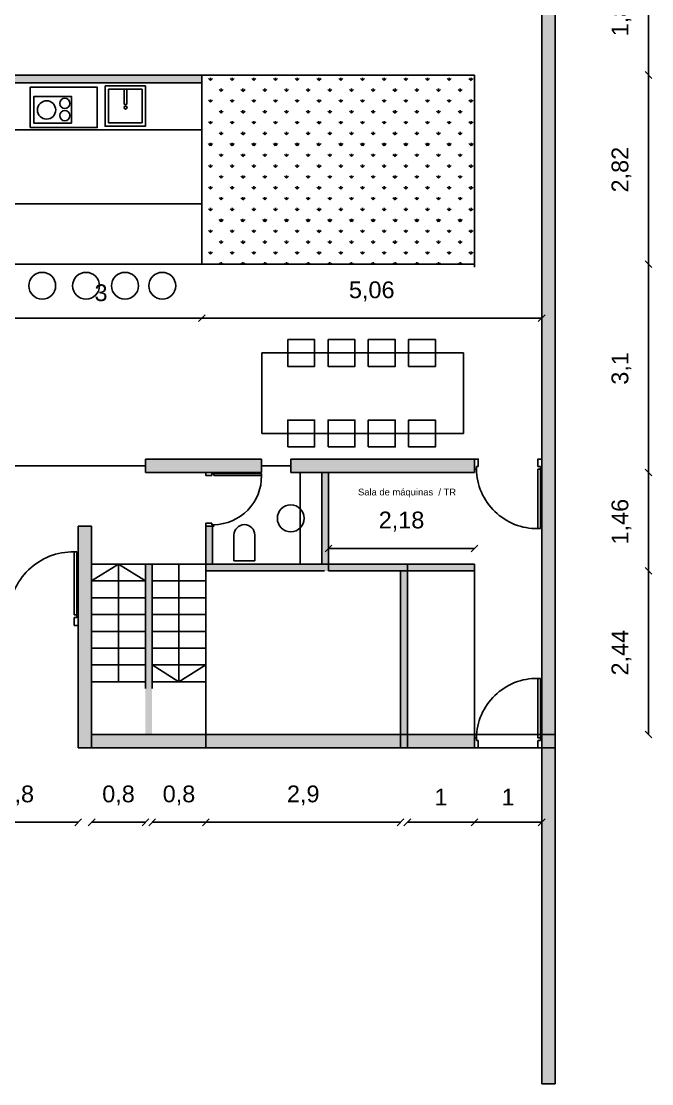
# Model space of a CAD drawing. Header units: millimetres. Extents: x 2837.7 to 2853.6, y 1067.1 to 1093.
# Drawn here: x 2844.18 to 2853.57, y 1067.15 to 1082.97 of the extents above; entities that cross this region are included whole.
import ezdxf

# ---------------------------------------------------------------- set-up
doc = ezdxf.new("R2010")
doc.units = ezdxf.units.MM
doc.styles.get("Standard").update_dxf_attribs({"font": 'arial.ttf'})
doc.dimstyles.new('ISO-25', dxfattribs={"dimtxt": 2.5, "dimasz": 2.5, "dimexe": 1.25, "dimexo": 0.625, "dimtad": 1, "dimtxsty": 'Standard', "dimcen": 2.5, "dimadec": 0, "dimazin": 0, "dimtfac": 1, "dimtmove": 0, "dimatfit": 3, "dimfxl": 1, "dimarcsym": 0})

# ---------------------------------------------------------------- blocks, each defined once
blk = doc.blocks.new('BID_ bathroom_ wc03')
at = {"color": 252, "true_color": 0x939598}
for p, q in [((0, 0), (0, 0.383)), ((0.309, 0), (0.309, 0.383))]:
    blk.add_line(p, q, dxfattribs=at)
blk.add_lwpolyline([(0, 0), (0.309, 0)], dxfattribs=at)
blk.add_arc((0.155, 0.383), 0.155, 0, 180, dxfattribs=at)
blk = doc.blocks.new('puerta 2')
at = {"color": 251, "true_color": 0x636466}
for p, q in [((-263.956, 76.175), (-263.931, 76.175)), ((-263.931, 76.156), (-263.931, 76.175)), ((-264.556, 75.556), (-263.956, 75.556)), ((-264.556, 75.556), (-264.556, 75.531)), ((-263.956, 75.531), (-264.556, 75.531)), ((-263.956, 75.556), (-263.956, 75.531)), ((-263.931, 75.531), (-263.956, 75.531)), ((-263.956, 75.518), (-263.856, 75.518)), ((-263.931, 75.556), (-263.931, 75.531))]:
    blk.add_line(p, q, dxfattribs=at)
for points in [[(-263.956, 76.175), (-263.956, 76.194), (-263.856, 76.194), (-263.856, 76.156), (-263.931, 76.156)], [(-263.931, 75.556), (-263.856, 75.556), (-263.856, 75.518), (-263.956, 75.518), (-263.956, 75.531)]]:
    blk.add_lwpolyline(points, dxfattribs=at)
blk.add_arc((-263.947, 75.566), 0.609, 90.8694, 180.9211, dxfattribs=at)
blk = doc.blocks.new('mesa de 10')
at = {"color": 252, "true_color": 0x939598}
for p, q in [((2184.941, 1069.131), (2187.941, 1069.131)), ((2184.941, 1067.931), (2184.941, 1069.131)), ((2185.624, 1069.131), (2185.824, 1069.131)), ((2187.424, 1069.131), (2187.524, 1069.131)), ((2187.941, 1069.131), (2187.941, 1067.931)), ((2187.941, 1067.931), (2184.941, 1067.931))]:
    blk.add_line(p, q, dxfattribs=at)
for points in [[(2185.324, 1069.331), (2185.724, 1069.331), (2185.724, 1068.931), (2185.324, 1068.931)], [(2185.924, 1069.331), (2186.324, 1069.331), (2186.324, 1068.931), (2185.924, 1068.931)], [(2186.524, 1069.331), (2186.924, 1069.331), (2186.924, 1068.931), (2186.524, 1068.931)], [(2187.124, 1069.331), (2187.524, 1069.331), (2187.524, 1068.931), (2187.124, 1068.931)], [(2185.324, 1067.731), (2185.724, 1067.731), (2185.724, 1068.131), (2185.324, 1068.131)], [(2185.924, 1067.731), (2186.324, 1067.731), (2186.324, 1068.131), (2185.924, 1068.131)], [(2186.524, 1067.731), (2186.924, 1067.731), (2186.924, 1068.131), (2186.524, 1068.131)], [(2187.124, 1067.731), (2187.524, 1067.731), (2187.524, 1068.131), (2187.124, 1068.131)]]:
    blk.add_lwpolyline(points, close=True, dxfattribs=at)
blk = doc.blocks.new('_Oblique')
at = {"color": 0, "linetype": 'ByBlock', "lineweight": -2}
blk.add_line((-0.5, -0.5), (0.5, 0.5), dxfattribs=at)
blk = doc.blocks.new('*D36')
at = {"color": 0, "lineweight": -2, "transparency": 16777216}
blk.add_line((2843.229, 1071.04), (2845.029, 1071.04), dxfattribs=at)
at = {"layer": 'Defpoints', "color": 0, "transparency": 16777216}
for p in [(2843.229, 1072.148), (2845.029, 1072.148), (2845.029, 1071.04)]:
    blk.add_point(p, dxfattribs=at)
at = {"color": 0, "lineweight": -2, "transparency": 16777216, "xscale": 0.1, "yscale": 0.1, "zscale": 0.1, "rotation": 180}
blk.add_blockref('_Oblique', (2843.229, 1071.04), dxfattribs=at)
at = {"color": 0, "lineweight": -2, "transparency": 16777216, "xscale": 0.1, "yscale": 0.1, "zscale": 0.1}
blk.add_blockref('_Oblique', (2845.029, 1071.04), dxfattribs=at)
at = {"color": 0, "transparency": 16777216, "insert": (2844.129, 1071.44), "char_height": 0.25, "attachment_point": 5}
blk.add_mtext('1,8', dxfattribs=at)
blk = doc.blocks.new('*D37')
at = {"color": 0, "lineweight": -2, "transparency": 16777216}
blk.add_line((2845.229, 1071.04), (2846.029, 1071.04), dxfattribs=at)
at = {"layer": 'Defpoints', "color": 0, "transparency": 16777216}
for p in [(2846.029, 1073.033), (2845.229, 1072.148), (2846.029, 1071.04)]:
    blk.add_point(p, dxfattribs=at)
at = {"color": 0, "lineweight": -2, "transparency": 16777216, "xscale": 0.1, "yscale": 0.1, "zscale": 0.1, "rotation": 180}
blk.add_blockref('_Oblique', (2845.229, 1071.04), dxfattribs=at)
at = {"color": 0, "lineweight": -2, "transparency": 16777216, "xscale": 0.1, "yscale": 0.1, "zscale": 0.1}
blk.add_blockref('_Oblique', (2846.029, 1071.04), dxfattribs=at)
at = {"color": 0, "transparency": 16777216, "insert": (2845.629, 1071.44), "char_height": 0.25, "attachment_point": 5}
blk.add_mtext('0,8', dxfattribs=at)
blk = doc.blocks.new('*D38')
at = {"color": 0, "lineweight": -2, "transparency": 16777216}
blk.add_line((2846.129, 1071.04), (2846.929, 1071.04), dxfattribs=at)
at = {"layer": 'Defpoints', "color": 0, "transparency": 16777216}
for p in [(2846.929, 1073.133), (2846.129, 1073.033), (2846.929, 1071.04)]:
    blk.add_point(p, dxfattribs=at)
at = {"color": 0, "lineweight": -2, "transparency": 16777216, "xscale": 0.1, "yscale": 0.1, "zscale": 0.1, "rotation": 180}
blk.add_blockref('_Oblique', (2846.129, 1071.04), dxfattribs=at)
at = {"color": 0, "lineweight": -2, "transparency": 16777216, "xscale": 0.1, "yscale": 0.1, "zscale": 0.1}
blk.add_blockref('_Oblique', (2846.929, 1071.04), dxfattribs=at)
at = {"color": 0, "transparency": 16777216, "insert": (2846.529, 1071.44), "char_height": 0.25, "attachment_point": 5}
blk.add_mtext('0,8', dxfattribs=at)
blk = doc.blocks.new('*D39')
at = {"color": 0, "lineweight": -2, "transparency": 16777216}
blk.add_line((2846.929, 1071.04), (2849.829, 1071.04), dxfattribs=at)
at = {"layer": 'Defpoints', "color": 0, "transparency": 16777216}
for p in [(2846.929, 1073.133), (2849.829, 1072.348), (2849.829, 1071.04)]:
    blk.add_point(p, dxfattribs=at)
at = {"color": 0, "lineweight": -2, "transparency": 16777216, "xscale": 0.1, "yscale": 0.1, "zscale": 0.1, "rotation": 180}
blk.add_blockref('_Oblique', (2846.929, 1071.04), dxfattribs=at)
at = {"color": 0, "lineweight": -2, "transparency": 16777216, "xscale": 0.1, "yscale": 0.1, "zscale": 0.1}
blk.add_blockref('_Oblique', (2849.829, 1071.04), dxfattribs=at)
at = {"color": 0, "transparency": 16777216, "insert": (2848.379, 1071.44), "char_height": 0.25, "attachment_point": 5}
blk.add_mtext('2,9', dxfattribs=at)
blk = doc.blocks.new('*D40')
at = {"color": 0, "lineweight": -2, "transparency": 16777216}
blk.add_line((2849.929, 1071.04), (2850.929, 1071.04), dxfattribs=at)
at = {"layer": 'Defpoints', "color": 0, "transparency": 16777216}
for p in [(2849.929, 1072.348), (2850.929, 1072.348), (2850.929, 1071.04)]:
    blk.add_point(p, dxfattribs=at)
at = {"color": 0, "lineweight": -2, "transparency": 16777216, "xscale": 0.1, "yscale": 0.1, "zscale": 0.1, "rotation": 180}
blk.add_blockref('_Oblique', (2849.929, 1071.04), dxfattribs=at)
at = {"color": 0, "lineweight": -2, "transparency": 16777216, "xscale": 0.1, "yscale": 0.1, "zscale": 0.1}
blk.add_blockref('_Oblique', (2850.929, 1071.04), dxfattribs=at)
at = {"color": 0, "transparency": 16777216, "insert": (2850.429, 1071.416), "char_height": 0.25, "attachment_point": 5}
blk.add_mtext('1', dxfattribs=at)
blk = doc.blocks.new('*D41')
at = {"color": 0, "lineweight": -2, "transparency": 16777216}
blk.add_line((2850.929, 1071.04), (2851.929, 1071.04), dxfattribs=at)
at = {"layer": 'Defpoints', "color": 0, "transparency": 16777216}
for p in [(2850.929, 1072.348), (2851.929, 1071.04), (2851.929, 1067.148)]:
    blk.add_point(p, dxfattribs=at)
at = {"color": 0, "lineweight": -2, "transparency": 16777216, "xscale": 0.1, "yscale": 0.1, "zscale": 0.1, "rotation": 180}
blk.add_blockref('_Oblique', (2850.929, 1071.04), dxfattribs=at)
at = {"color": 0, "lineweight": -2, "transparency": 16777216, "xscale": 0.1, "yscale": 0.1, "zscale": 0.1}
blk.add_blockref('_Oblique', (2851.929, 1071.04), dxfattribs=at)
at = {"color": 0, "transparency": 16777216, "insert": (2851.429, 1071.416), "char_height": 0.25, "attachment_point": 5}
blk.add_mtext('1', dxfattribs=at)
blk = doc.blocks.new('*D42')
at = {"color": 0, "lineweight": -2, "transparency": 16777216}
blk.add_line((2853.517, 1072.348), (2853.517, 1074.783), dxfattribs=at)
at = {"layer": 'Defpoints', "color": 0, "transparency": 16777216}
for p in [(2849.829, 1074.783), (2853.517, 1074.783), (2850.929, 1072.348)]:
    blk.add_point(p, dxfattribs=at)
at = {"color": 0, "lineweight": -2, "transparency": 16777216, "xscale": 0.1, "yscale": 0.1, "zscale": 0.1}
for p, rotation in [((2853.517, 1074.783), 90), ((2853.517, 1072.348), 270)]:
    blk.add_blockref('_Oblique', p, dxfattribs=dict(at, rotation=rotation))
at = {"color": 0, "transparency": 16777216, "insert": (2853.117, 1073.566), "char_height": 0.25, "attachment_point": 5, "rotation": 90}
blk.add_mtext('2,44', dxfattribs=at)
blk = doc.blocks.new('*D43')
at = {"color": 0, "lineweight": -2, "transparency": 16777216}
blk.add_line((2853.517, 1074.783), (2853.517, 1076.248), dxfattribs=at)
at = {"layer": 'Defpoints', "color": 0, "transparency": 16777216}
for p in [(2850.929, 1076.248), (2853.517, 1076.248), (2849.829, 1074.783)]:
    blk.add_point(p, dxfattribs=at)
at = {"color": 0, "lineweight": -2, "transparency": 16777216, "xscale": 0.1, "yscale": 0.1, "zscale": 0.1}
for p, rotation in [((2853.517, 1076.248), 90), ((2853.517, 1074.783), 270)]:
    blk.add_blockref('_Oblique', p, dxfattribs=dict(at, rotation=rotation))
at = {"color": 0, "transparency": 16777216, "insert": (2853.117, 1075.516), "char_height": 0.25, "attachment_point": 5, "rotation": 90}
blk.add_mtext('1,46', dxfattribs=at)
blk = doc.blocks.new('*D44')
at = {"color": 0, "lineweight": -2, "transparency": 16777216}
blk.add_line((2853.517, 1076.248), (2853.517, 1079.348), dxfattribs=at)
at = {"layer": 'Defpoints', "color": 0, "transparency": 16777216}
for p in [(2850.929, 1079.348), (2853.517, 1079.348), (2850.929, 1076.248)]:
    blk.add_point(p, dxfattribs=at)
at = {"color": 0, "lineweight": -2, "transparency": 16777216, "xscale": 0.1, "yscale": 0.1, "zscale": 0.1}
for p, rotation in [((2853.517, 1079.348), 90), ((2853.517, 1076.248), 270)]:
    blk.add_blockref('_Oblique', p, dxfattribs=dict(at, rotation=rotation))
at = {"color": 0, "transparency": 16777216, "insert": (2853.117, 1077.798), "char_height": 0.25, "attachment_point": 5, "rotation": 90}
blk.add_mtext('3,1', dxfattribs=at)
blk = doc.blocks.new('*D45')
at = {"color": 0, "lineweight": -2, "transparency": 16777216}
blk.add_line((2853.517, 1079.348), (2853.517, 1082.166), dxfattribs=at)
at = {"layer": 'Defpoints', "color": 0, "transparency": 16777216}
for p in [(2850.929, 1082.166), (2853.517, 1082.166), (2850.929, 1079.348)]:
    blk.add_point(p, dxfattribs=at)
at = {"color": 0, "lineweight": -2, "transparency": 16777216, "xscale": 0.1, "yscale": 0.1, "zscale": 0.1}
for p, rotation in [((2853.517, 1082.166), 90), ((2853.517, 1079.348), 270)]:
    blk.add_blockref('_Oblique', p, dxfattribs=dict(at, rotation=rotation))
at = {"color": 0, "transparency": 16777216, "insert": (2853.117, 1080.757), "char_height": 0.25, "attachment_point": 5, "rotation": 90}
blk.add_mtext('2,82', dxfattribs=at)
blk = doc.blocks.new('*D46')
at = {"color": 0, "lineweight": -2, "transparency": 16777216}
blk.add_line((2853.517, 1082.166), (2853.517, 1083.997), dxfattribs=at)
at = {"layer": 'Defpoints', "color": 0, "transparency": 16777216}
for p in [(2850.929, 1083.997), (2853.517, 1083.997), (2850.929, 1082.166)]:
    blk.add_point(p, dxfattribs=at)
at = {"color": 0, "lineweight": -2, "transparency": 16777216, "xscale": 0.1, "yscale": 0.1, "zscale": 0.1}
for p, rotation in [((2853.517, 1083.997), 90), ((2853.517, 1082.166), 270)]:
    blk.add_blockref('_Oblique', p, dxfattribs=dict(at, rotation=rotation))
at = {"color": 0, "transparency": 16777216, "insert": (2853.117, 1083.082), "char_height": 0.25, "attachment_point": 5, "rotation": 90}
blk.add_mtext('1,83', dxfattribs=at)
blk = doc.blocks.new('*D51')
at = {"color": 0, "lineweight": -2, "transparency": 16777216}
blk.add_line((2843.869, 1078.545), (2846.869, 1078.545), dxfattribs=at)
at = {"layer": 'Defpoints', "color": 0, "transparency": 16777216}
for p in [(2843.869, 1079.348), (2846.869, 1079.348), (2846.869, 1078.545)]:
    blk.add_point(p, dxfattribs=at)
at = {"color": 0, "lineweight": -2, "transparency": 16777216, "xscale": 0.1, "yscale": 0.1, "zscale": 0.1, "rotation": 180}
blk.add_blockref('_Oblique', (2843.869, 1078.545), dxfattribs=at)
at = {"color": 0, "lineweight": -2, "transparency": 16777216, "xscale": 0.1, "yscale": 0.1, "zscale": 0.1}
blk.add_blockref('_Oblique', (2846.869, 1078.545), dxfattribs=at)
at = {"color": 0, "transparency": 16777216, "insert": (2845.369, 1078.923), "char_height": 0.25, "attachment_point": 5}
blk.add_mtext('3', dxfattribs=at)
blk = doc.blocks.new('*D52')
at = {"color": 0, "lineweight": -2, "transparency": 16777216}
blk.add_line((2846.869, 1078.545), (2851.929, 1078.545), dxfattribs=at)
at = {"layer": 'Defpoints', "color": 0, "transparency": 16777216}
for p in [(2846.869, 1079.348), (2851.929, 1078.545), (2851.929, 1067.148)]:
    blk.add_point(p, dxfattribs=at)
at = {"color": 0, "lineweight": -2, "transparency": 16777216, "xscale": 0.1, "yscale": 0.1, "zscale": 0.1, "rotation": 180}
blk.add_blockref('_Oblique', (2846.869, 1078.545), dxfattribs=at)
at = {"color": 0, "lineweight": -2, "transparency": 16777216, "xscale": 0.1, "yscale": 0.1, "zscale": 0.1}
blk.add_blockref('_Oblique', (2851.929, 1078.545), dxfattribs=at)
at = {"color": 0, "transparency": 16777216, "insert": (2849.399, 1078.945), "char_height": 0.25, "attachment_point": 5}
blk.add_mtext('5,06', dxfattribs=at)
blk = doc.blocks.new('BID_ kitchen_ vitro90')
at = {"color": 252, "true_color": 0x939598}
blk.add_lwpolyline([(0.73, 0.102), (0.17, 0.102), (0.17, 0.502), (0.73, 0.502)], close=True, dxfattribs=at)
for centre, radius in [((0.359, 0.3), 0.136), ((0.631, 0.398), 0.0764), ((0.631, 0.215), 0.0764)]:
    blk.add_circle(centre, radius, dxfattribs=at)
blk = doc.blocks.new('BID_ kitchen_ sink60')
at = {"color": 252, "true_color": 0x939598}
for points in [[(0, 0.6), (0.6, 0.6), (0.6, 0), (0, 0)], [(0.05, 0.55), (0.55, 0.55), (0.55, 0.05), (0.05, 0.05)]]:
    blk.add_lwpolyline(points, close=True, dxfattribs=at)
blk.add_lwpolyline([(0.295, 0.321), (0.314, 0.321, 0.414214), (0.323, 0.33), (0.323, 0.549), (0.286, 0.549), (0.286, 0.33, 0.414214)], format="xyb", close=True, dxfattribs=at)
blk.add_circle((0.305, 0.277), 0.0227, dxfattribs=at)
blk = doc.blocks.new('*D53')
at = {"color": 0, "lineweight": -2, "transparency": 16777216}
blk.add_line((2848.754, 1075.118), (2850.929, 1075.118), dxfattribs=at)
at = {"layer": 'Defpoints', "color": 0, "transparency": 16777216}
for p in [(2850.929, 1075.118), (2848.754, 1074.883), (2850.929, 1074.883)]:
    blk.add_point(p, dxfattribs=at)
at = {"color": 0, "lineweight": -2, "transparency": 16777216, "xscale": 0.1, "yscale": 0.1, "zscale": 0.1, "rotation": 180}
blk.add_blockref('_Oblique', (2848.754, 1075.118), dxfattribs=at)
at = {"color": 0, "lineweight": -2, "transparency": 16777216, "xscale": 0.1, "yscale": 0.1, "zscale": 0.1}
blk.add_blockref('_Oblique', (2850.929, 1075.118), dxfattribs=at)
at = {"color": 0, "transparency": 16777216, "insert": (2849.842, 1075.518), "char_height": 0.25, "attachment_point": 5}
blk.add_mtext('2,18', dxfattribs=at)

msp = doc.modelspace()

# ---------------------------------------------------------------- hatches: boundary and pattern name
h = msp.add_hatch(color=256)
h.dxf.hatch_style = 1
h.paths.add_polyline_path([(2837.869, 1072.148), (2837.869, 1075.148), (2837.869, 1092.758), (2851.929, 1092.758), (2851.929, 1067.148), (2852.129, 1067.148), (2852.129, 1092.958), (2837.669, 1092.958), (2837.669, 1067.148), (2837.869, 1067.148)])
h.paths.add_polyline_path([(2837.867, 1078.437, -0.077432), (2837.867, 1078.439), (2837.867, 1078.437)], flags=16)
h.paths.add_polyline_path([(2837.865, 1078.663, -0.092072), (2837.864, 1078.667, 1.89878)], flags=16)
h.paths.add_polyline_path([(2837.862, 1078.664), (2837.862, 1078.664), (2837.862, 1078.663), (2837.864, 1078.663), (2837.869, 1078.663, -0.462086)], flags=16)
h = msp.add_hatch(color=256)
h.dxf.hatch_style = 1
h.paths.add_polyline_path([(2839.388, 1088.297), (2839.388, 1088.397), (2839.269, 1088.397), (2837.869, 1088.397), (2837.869, 1088.297), (2839.269, 1088.297), (2839.269, 1086.997), (2839.388, 1086.997)])
h.paths.add_polyline_path([(2839.388, 1086.197), (2839.288, 1086.197), (2839.288, 1085.249), (2839.288, 1083.897), (2839.288, 1082.944), (2839.288, 1081.348), (2839.388, 1081.348), (2839.388, 1082.944), (2839.388, 1083.897), (2839.388, 1085.249)])
h.paths.add_polyline_path([(2839.288, 1083.897), (2837.869, 1083.897), (2837.869, 1083.797), (2839.288, 1083.797)])
h.paths.add_polyline_path([(2839.334, 1080.348), (2837.869, 1080.348), (2837.869, 1080.248), (2839.334, 1080.248)])
h.paths.add_polyline_path([(2838.488, 1082.185), (2837.869, 1082.185), (2837.869, 1082.066), (2838.488, 1082.066)])
h.paths.add_polyline_path([(2846.869, 1082.166), (2840.369, 1082.166), (2840.269, 1082.166), (2840.269, 1081.348), (2840.369, 1081.348), (2840.369, 1082.048), (2843.869, 1082.048), (2846.869, 1082.048)])
h.paths.add_polyline_path([(2844.069, 1082.048), (2843.869, 1082.048), (2843.869, 1081.348), (2844.069, 1081.348)], flags=17)
h.paths.add_polyline_path([(2844.069, 1084.437), (2843.869, 1084.437), (2843.869, 1083.997), (2844.069, 1083.997)])
h.paths.add_polyline_path([(2844.069, 1079.348), (2843.869, 1079.348), (2843.869, 1078.348), (2844.069, 1078.348)])
h.paths.add_polyline_path([(2844.069, 1089.429), (2844.069, 1090.229), (2843.869, 1090.229), (2843.869, 1089.429), (2843.869, 1088.729), (2844.069, 1088.729)])
h.paths.add_polyline_path([(2844.069, 1087.686), (2843.869, 1087.686), (2843.869, 1086.186), (2844.069, 1086.186)])
h.paths.add_polyline_path([(2843.869, 1087.097), (2840.269, 1087.097), (2840.269, 1086.997), (2840.388, 1086.997), (2843.869, 1086.997)])
h.paths.add_polyline_path([(2844.069, 1092.758), (2843.869, 1092.758), (2843.869, 1092.319), (2844.069, 1092.319)])
at = {"transparency": 33554559}
h = msp.add_hatch(dxfattribs=at)
h.set_pattern_fill('GRASS', color=82, scale=0.009)
h.set_pattern_definition([(90, (1016.53353, -91.7799), (-0.16164461, 0.16164461), [0.0428625, -0.28042672]), (45, (1016.53353, -91.7799), (-0.16164461, 0.16164461), [0.0428625, -0.1857375]), (135, (1016.53353, -91.7799), (-0.16164461, -0.16164461), [0.0428625, -0.1857375])])
h.paths.add_polyline_path([(2850.929, 1082.166), (2846.869, 1082.166), (2846.869, 1082.048), (2846.869, 1079.348), (2850.929, 1079.348)])
h = msp.add_hatch(color=256)
h.dxf.hatch_style = 1
h.paths.add_polyline_path([(2847.757, 1076.448), (2846.029, 1076.448), (2846.029, 1076.248), (2847.757, 1076.248)])
at = {"true_color": 0x4554a5}
h = msp.add_hatch(color=175, dxfattribs=at)
h.dxf.hatch_style = 1
h.paths.add_polyline_path([(2848.754, 1076.448), (2848.194, 1076.448), (2848.194, 1076.248), (2850.929, 1076.248), (2850.929, 1076.448)])
h = msp.add_hatch(color=175, dxfattribs=at)
h.dxf.hatch_style = 1
h.paths.add_polyline_path([(2848.654, 1074.883), (2848.754, 1074.883), (2848.754, 1076.248), (2848.654, 1076.248)])
h = msp.add_hatch(color=256)
h.dxf.hatch_style = 1
h.paths.add_polyline_path([(2845.029, 1072.148), (2845.229, 1072.148), (2845.229, 1075.448), (2845.029, 1075.448)])
h = msp.add_hatch(color=256)
h.dxf.hatch_style = 1
h.paths.add_polyline_path([(2847.029, 1075.448), (2846.929, 1075.448), (2846.929, 1074.883), (2847.029, 1074.883)])
h = msp.add_hatch(color=256)
h.dxf.hatch_style = 1
h.paths.add_polyline_path([(2846.129, 1074.883), (2846.029, 1074.883), (2846.029, 1072.348), (2846.129, 1072.348)])
h = msp.add_hatch(color=256)
h.dxf.hatch_style = 1
h.paths.add_polyline_path([(2848.754, 1074.883), (2846.929, 1074.883), (2846.929, 1074.783), (2848.754, 1074.783)])
h = msp.add_hatch(color=175, dxfattribs=at)
h.dxf.hatch_style = 1
h.paths.add_polyline_path([(2849.929, 1074.883), (2848.754, 1074.883), (2848.754, 1074.783), (2849.929, 1074.783)])
h.paths.add_polyline_path([(2850.929, 1074.883), (2849.929, 1074.883), (2849.929, 1074.783), (2850.929, 1074.783)])
h = msp.add_hatch(color=256)
h.dxf.hatch_style = 1
h.paths.add_polyline_path([(2849.929, 1074.783), (2849.829, 1074.783), (2849.829, 1072.348), (2849.929, 1072.348)])
h = msp.add_hatch(color=256)
h.dxf.hatch_style = 1
h.paths.add_polyline_path([(2850.929, 1072.296), (2850.929, 1072.348), (2845.229, 1072.348), (2845.229, 1072.148), (2850.929, 1072.148)])

# ---------------------------------------------------------------- linework, layer by layer
for p, q in [((2852.129, 1067.148), (2852.129, 1092.958)), ((2851.929, 1067.148), (2851.929, 1092.758)), ((2840.369, 1082.166), (2846.869, 1082.166)), ((2846.869, 1082.048), (2846.869, 1082.166)), ((2846.869, 1082.166), (2850.929, 1082.166)), ((2850.929, 1079.307), (2850.929, 1082.166)), ((2843.869, 1082.048), (2846.869, 1082.048)), ((2846.869, 1079.348), (2846.869, 1082.048)), ((2846.869, 1079.348), (2850.929, 1079.348)), ((2846.029, 1076.248), (2846.029, 1076.448)), ((2846.029, 1076.448), (2847.757, 1076.448)), ((2847.757, 1076.248), (2847.757, 1076.448)), ((2848.194, 1076.348), (2847.757, 1076.348)), ((2846.029, 1076.248), (2847.757, 1076.248)), ((2848.334, 1074.883), (2848.334, 1076.248)), ((2845.029, 1075.448), (2845.029, 1072.148)), ((2845.029, 1075.448), (2845.229, 1075.448)), ((2845.229, 1075.448), (2845.229, 1072.148)), ((2846.929, 1075.448), (2846.929, 1074.783)), ((2847.029, 1075.448), (2846.929, 1075.448)), ((2847.029, 1075.448), (2847.029, 1074.883)), ((2847.029, 1075.448), (2847.029, 1074.883)), ((2846.029, 1073.033), (2846.029, 1074.883)), ((2846.029, 1074.883), (2846.129, 1074.883)), ((2846.129, 1073.033), (2846.129, 1074.883)), ((2846.929, 1074.883), (2848.694, 1074.883)), ((2846.929, 1074.783), (2848.694, 1074.783)), ((2849.829, 1074.783), (2849.829, 1072.348)), ((2849.929, 1074.783), (2849.929, 1072.348)), ((2845.029, 1074.128), (2845.029, 1072.348)), ((2845.229, 1074.128), (2845.229, 1072.348)), ((2845.029, 1072.148), (2845.029, 1072.348)), ((2845.229, 1072.348), (2850.929, 1072.348)), ((2846.029, 1072.348), (2846.129, 1072.348)), ((2850.929, 1072.348), (2850.929, 1072.148)), ((2845.029, 1072.148), (2845.229, 1072.148)), ((2845.229, 1072.148), (2850.929, 1072.148)), ((2851.929, 1067.148), (2852.129, 1067.148))]:
    msp.add_line(p, q)
at = {"color": 252, "true_color": 0x939598}
for p, q in [((2841.048, 1081.348), (2846.869, 1081.348)), ((2841.048, 1081.348), (2846.869, 1081.348)), ((2843.869, 1080.248), (2846.869, 1080.248)), ((2843.869, 1079.348), (2846.869, 1079.348)), ((2846.029, 1076.348), (2843.969, 1076.348)), ((2845.229, 1074.883), (2846.029, 1074.883)), ((2845.229, 1074.633), (2845.629, 1074.883)), ((2845.629, 1074.883), (2845.629, 1073.133)), ((2845.629, 1074.883), (2846.029, 1074.633)), ((2846.129, 1074.883), (2846.929, 1074.883)), ((2846.529, 1074.883), (2846.529, 1073.133)), ((2846.929, 1073.133), (2846.929, 1074.883)), ((2850.929, 1072.348), (2850.929, 1074.883)), ((2846.929, 1074.783), (2846.929, 1072.148)), ((2845.229, 1074.633), (2846.029, 1074.633)), ((2846.129, 1074.633), (2846.929, 1074.633)), ((2845.229, 1074.383), (2846.029, 1074.383)), ((2846.129, 1074.383), (2846.929, 1074.383)), ((2845.229, 1074.133), (2846.029, 1074.133)), ((2846.129, 1074.133), (2846.929, 1074.133)), ((2845.229, 1073.883), (2846.029, 1073.883)), ((2846.129, 1073.883), (2846.929, 1073.883)), ((2845.229, 1073.633), (2846.029, 1073.633)), ((2846.129, 1073.633), (2846.929, 1073.633)), ((2845.229, 1073.383), (2846.029, 1073.383)), ((2846.129, 1073.383), (2846.929, 1073.383)), ((2846.529, 1073.133), (2846.129, 1073.383)), ((2846.529, 1073.133), (2846.929, 1073.383)), ((2845.229, 1073.133), (2846.029, 1073.133)), ((2846.129, 1073.133), (2846.929, 1073.133)), ((2845.229, 1072.348), (2845.229, 1072.148)), ((2848.754, 1072.348), (2852.129, 1072.348)), ((2849.829, 1072.348), (2849.829, 1072.148)), ((2849.929, 1072.348), (2849.929, 1072.148)), ((2848.754, 1072.148), (2852.129, 1072.148))]:
    msp.add_line(p, q, dxfattribs=at)
at = {"color": 175, "true_color": 0x4554a5}
for p, q in [((2848.194, 1076.448), (2850.929, 1076.448)), ((2848.194, 1076.248), (2848.194, 1076.448)), ((2848.754, 1076.448), (2850.929, 1076.448)), ((2850.929, 1076.248), (2850.929, 1076.448)), ((2848.194, 1076.248), (2850.929, 1076.248)), ((2848.654, 1076.248), (2848.654, 1074.883)), ((2848.654, 1076.248), (2848.754, 1076.248)), ((2848.754, 1074.883), (2848.754, 1076.248)), ((2848.754, 1076.248), (2850.929, 1076.248)), ((2848.654, 1074.883), (2848.654, 1075.483)), ((2848.654, 1074.883), (2848.754, 1074.883)), ((2848.754, 1074.783), (2848.754, 1074.883)), ((2848.754, 1074.883), (2849.929, 1074.883)), ((2849.929, 1074.883), (2849.929, 1074.783)), ((2849.929, 1074.883), (2850.929, 1074.883)), ((2848.754, 1074.783), (2850.929, 1074.783)), ((2849.829, 1074.783), (2849.929, 1074.783))]:
    msp.add_line(p, q, dxfattribs=at)
at = {"color": 252, "true_color": 0x939598}
msp.add_lwpolyline([(2844.313, 1081.384), (2844.313, 1081.984), (2845.313, 1081.984), (2845.313, 1081.384)], close=True, dxfattribs=at)
for centre in [(2844.493, 1079.028), (2845.146, 1079.028), (2845.725, 1079.028), (2846.28, 1079.028)]:
    msp.add_circle(centre, 0.2, dxfattribs=at)
msp.add_circle((2848.194, 1075.566), 0.2)

# ---------------------------------------------------------------- block references
for name, p in [('BID_ kitchen_ sink60', (2845.429, 1081.404)), ('BID_ kitchen_ vitro90', (2844.199, 1081.346)), ('mesa de 10', (662.824, 8.897)), ('BID_ bathroom_ wc03', (2847.348, 1074.934))]:
    msp.add_blockref(name, p)
at = {"color": 175, "true_color": 0x4554a5, "xscale": 1.478852410528627, "yscale": 1.478852410528627, "zscale": 1.478852410528627, "rotation": 90.00000000000003}
msp.add_blockref('puerta 2', (2963.609, 1466.652), dxfattribs=at)
for p, xscale, yscale, zscale, rotation in [((2534.766, 1165.592), 1.183081928423286, 1.183081928423286, 1.183081928423286, 180), ((2963.377, 660.468), -1.567152483932598, 1.567152483932598, 1.567152483932598, 90), ((2963.609, 681.944), -1.478852410528627, 1.478852410528627, 1.478852410528627, 90)]:
    msp.add_blockref('puerta 2', p, dxfattribs=dict(xscale=xscale, yscale=yscale, zscale=zscale, rotation=rotation))

# ---------------------------------------------------------------- texts
at = {"color": 175, "true_color": 0x4554a5, "insert": (2849.195, 1076.007), "char_height": 0.1, "attachment_point": 1}
msp.add_mtext_dynamic_manual_height_columns('Sala de máquinas  / TR', width=2.46474, gutter_width=12.5, heights=[0], dxfattribs=at)

# ---------------------------------------------------------------- dimensions: what is measured, and where the dimension line sits
at = {"color": 1}
for base, p1, p2, picture, middle in [((2853.517, 1083.997), (2850.929, 1082.166), (2850.929, 1083.997), '*D46', (2853.117, 1083.082)), ((2853.517, 1082.166), (2850.929, 1079.348), (2850.929, 1082.166), '*D45', (2853.117, 1080.757)), ((2853.517, 1079.348), (2850.929, 1076.248), (2850.929, 1079.348), '*D44', (2853.117, 1077.798)), ((2853.5175, 1076.248), (2849.8294, 1074.7831), (2850.9294, 1076.248), '*D43', (2853.1172, 1075.5156)), ((2853.5175, 1074.7831), (2850.9294, 1072.348), (2849.8294, 1074.7831), '*D42', (2853.1172, 1073.5656))]:
    dim = msp.add_linear_dim(base=base, p1=p1, p2=p2, angle=270, dimstyle='ISO-25', override={"dimtxt": 0.25, "dimasz": 0.1, "dimgap": 0.25, "dimblk1": 'Oblique', "dimblk2": 'Oblique', "dimsah": 1, "dimse1": 1, "dimse2": 1}, dxfattribs=at)
    dim.commit()
    dim.dimension.update_dxf_attribs({"geometry": picture, "text_midpoint": middle})
for base, p1, p2, picture, middle in [((2846.869, 1078.545), (2843.869, 1079.348), (2846.869, 1079.348), '*D51', (2845.369, 1078.923)), ((2851.929, 1078.545), (2846.869, 1079.348), (2851.929, 1067.148), '*D52', (2849.399, 1078.945)), ((2849.829, 1071.04), (2846.929, 1073.133), (2849.829, 1072.348), '*D39', (2848.379, 1071.44)), ((2850.929, 1071.04), (2849.929, 1072.348), (2850.929, 1072.348), '*D40', (2850.429, 1071.416)), ((2851.929, 1071.04), (2850.929, 1072.348), (2851.929, 1067.148), '*D41', (2851.429, 1071.416)), ((2845.029, 1071.04), (2843.229, 1072.148), (2845.029, 1072.148), '*D36', (2844.129, 1071.44))]:
    dim = msp.add_linear_dim(base=base, p1=p1, p2=p2, dimstyle='ISO-25', override={"dimtxt": 0.25, "dimasz": 0.1, "dimgap": 0.25, "dimblk1": 'Oblique', "dimblk2": 'Oblique', "dimsah": 1, "dimse1": 1, "dimse2": 1}, dxfattribs=at)
    dim.commit()
    dim.dimension.update_dxf_attribs({"geometry": picture, "text_midpoint": middle})
at = {"color": 175, "true_color": 0x4554a5}
dim = msp.add_linear_dim(base=(2850.9294, 1075.1182), p1=(2848.7537, 1074.8831), p2=(2850.9294, 1074.8831), dimstyle='ISO-25', override={"dimtxt": 0.25, "dimasz": 0.1, "dimgap": 0.25, "dimblk1": 'Oblique', "dimblk2": 'Oblique', "dimsah": 1, "dimse1": 1, "dimse2": 1}, dxfattribs=at)
dim.commit()
dim.dimension.update_dxf_attribs({"geometry": '*D53', "text_midpoint": (2849.8416, 1075.5184)})
at = {"color": 1}
for base, p1, p2, picture, middle in [((2846.929, 1071.04), (2846.129, 1073.033), (2846.929, 1073.133), '*D38', (2846.529, 1071.04)), ((2846.029, 1071.04), (2845.229, 1072.148), (2846.029, 1073.033), '*D37', (2845.629, 1071.04))]:
    dim = msp.add_linear_dim(base=base, p1=p1, p2=p2, dimstyle='ISO-25', override={"dimtxt": 0.25, "dimasz": 0.1, "dimgap": 0.25, "dimblk1": 'Oblique', "dimblk2": 'Oblique', "dimsah": 1, "dimse1": 1, "dimse2": 1}, dxfattribs=at)
    dim.commit()
    dim.dimension.update_dxf_attribs({"geometry": picture, "text_midpoint": middle, "dimtype": 160})

doc.saveas('drawing.dxf')
